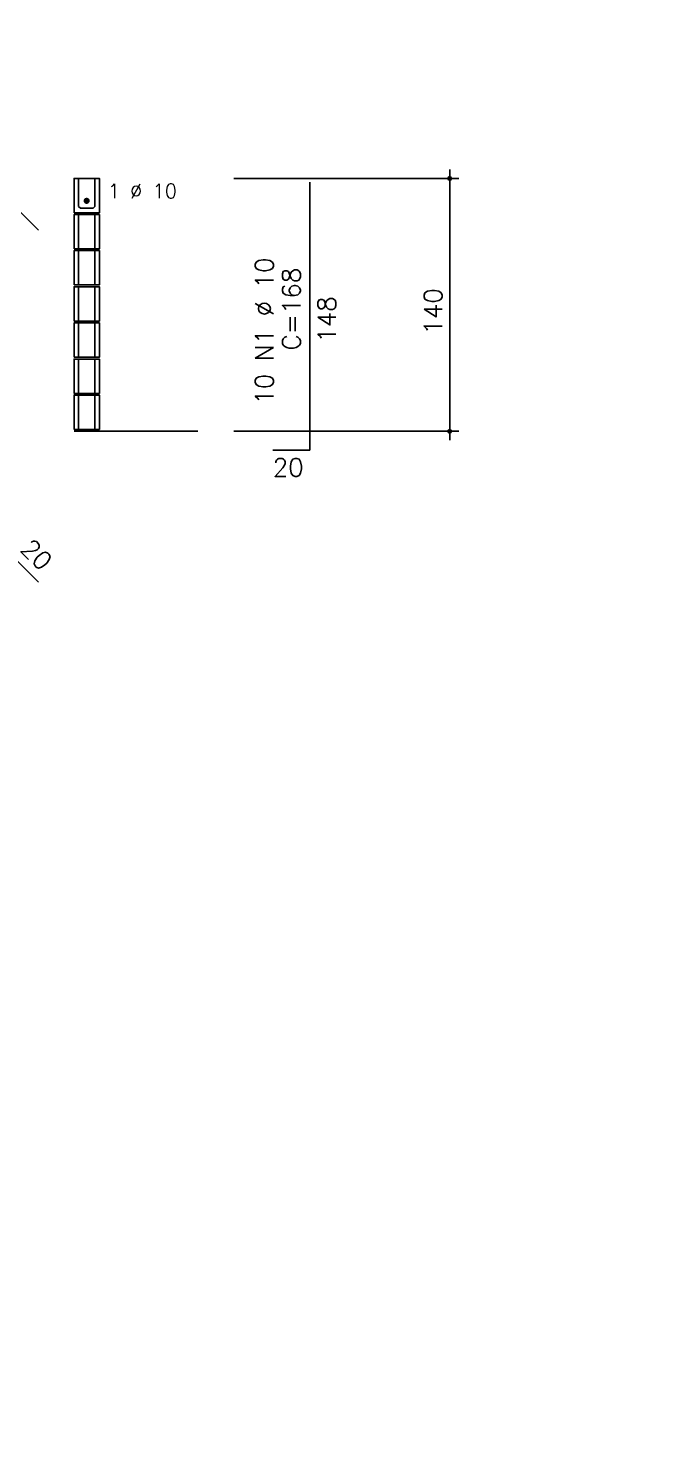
# Model space of a CAD drawing. Extents: x -1.9 to 86, y -1.5 to 61.
# Drawn here: x 31.03 to 37.92, y 14.08 to 29.71 of the extents above; entities that cross this region are included whole.
import ezdxf

# ---------------------------------------------------------------- set-up
doc = ezdxf.new("R2010")
doc.units = 0
doc.header["$MEASUREMENT"] = 0
for name, color, linetype in [('PENA_02', 2, 'CONTINUOUS'), ('PENA_03', 3, 'CONTINUOUS'), ('PENA_05', 5, 'CONTINUOUS')]:
    doc.layers.add(name, color=color, linetype=linetype)
doc.styles.get("Standard").update_dxf_attribs({"font": 'ROMANS.SHX'})

msp = doc.modelspace()

# ---------------------------------------------------------------- linework, layer by layer
at = {"layer": 'PENA_02', "linetype": 'Continuous'}
for centre, radius in [((35.702, 28.045), 0.02), ((35.702, 28.045), 0.01), ((35.702, 25.245), 0.02), ((35.702, 25.245), 0.01)]:
    msp.add_circle(centre, radius, dxfattribs=at)
at = {"layer": 'PENA_03', "linetype": 'Continuous'}
for p, q in [((35.702, 25.145), (35.702, 28.145)), ((33.312, 28.045), (35.802, 28.045)), ((31.592, 27.265), (31.592, 27.645)), ((31.772, 27.265), (31.772, 27.645)), ((31.592, 26.865), (31.592, 27.245)), ((31.772, 26.865), (31.772, 27.245)), ((31.592, 26.465), (31.592, 26.845)), ((31.772, 26.465), (31.772, 26.845)), ((31.592, 26.065), (31.592, 26.445)), ((31.772, 26.065), (31.772, 26.445)), ((31.592, 25.665), (31.592, 26.045)), ((31.772, 25.665), (31.772, 26.045)), ((31.592, 25.265), (31.592, 25.645)), ((31.772, 25.265), (31.772, 25.645)), ((31.542, 25.245), (32.912, 25.245)), ((33.312, 25.245), (35.802, 25.245))]:
    msp.add_line(p, q, dxfattribs=at)
for points in [[(31.542, 27.665), (31.822, 27.665), (31.822, 28.045), (31.542, 28.045), (31.542, 27.665)], [(31.772, 28.045), (31.772, 27.735), (31.752, 27.715), (31.612, 27.715), (31.592, 27.735), (31.592, 28.045)], [(31.706, 27.796), (31.704, 27.807), (31.698, 27.815), (31.689, 27.82), (31.678, 27.821), (31.669, 27.818), (31.661, 27.811), (31.657, 27.802), (31.657, 27.791), (31.661, 27.782), (31.669, 27.775), (31.678, 27.772), (31.689, 27.773), (31.698, 27.778), (31.704, 27.786), (31.706, 27.796)], [(31.542, 27.265), (31.822, 27.265), (31.822, 27.645), (31.542, 27.645), (31.542, 27.265)], [(31.542, 26.865), (31.822, 26.865), (31.822, 27.245), (31.542, 27.245), (31.542, 26.865)], [(31.542, 26.465), (31.822, 26.465), (31.822, 26.845), (31.542, 26.845), (31.542, 26.465)], [(31.542, 26.065), (31.822, 26.065), (31.822, 26.445), (31.542, 26.445), (31.542, 26.065)], [(31.542, 25.665), (31.822, 25.665), (31.822, 26.045), (31.542, 26.045), (31.542, 25.665)], [(31.542, 25.265), (31.822, 25.265), (31.822, 25.645), (31.542, 25.645), (31.542, 25.265)]]:
    msp.add_lwpolyline(points, dxfattribs=at)
msp.add_circle((31.681, 27.796), 0.025, dxfattribs=at)
for points in [[(31.706, 27.796), (31.685, 27.821), (31.669, 27.818)], [(31.706, 27.796), (31.678, 27.821), (31.669, 27.818)], [(31.706, 27.796), (31.689, 27.82), (31.678, 27.821)], [(31.706, 27.796), (31.7, 27.813), (31.685, 27.821)], [(31.706, 27.796), (31.698, 27.815), (31.689, 27.82)], [(31.706, 27.796), (31.661, 27.811), (31.657, 27.802)], [(31.706, 27.796), (31.657, 27.802), (31.657, 27.791)], [(31.706, 27.796), (31.657, 27.791), (31.661, 27.782)], [(31.706, 27.796), (31.669, 27.818), (31.658, 27.805)], [(31.706, 27.796), (31.658, 27.805), (31.658, 27.788)], [(31.706, 27.796), (31.658, 27.788), (31.669, 27.775)], [(31.706, 27.796), (31.669, 27.818), (31.661, 27.811)], [(31.706, 27.796), (31.661, 27.782), (31.669, 27.775)], [(31.706, 27.796), (31.669, 27.775), (31.685, 27.772)], [(31.706, 27.796), (31.669, 27.775), (31.678, 27.772)], [(31.706, 27.796), (31.678, 27.772), (31.689, 27.773)], [(31.706, 27.796), (31.685, 27.772), (31.7, 27.78)], [(31.706, 27.796), (31.689, 27.773), (31.698, 27.778)], [(31.706, 27.796), (31.704, 27.807), (31.698, 27.815)], [(31.706, 27.796), (31.698, 27.778), (31.704, 27.786)], [(31.706, 27.796), (31.7, 27.78), (31.706, 27.796)], [(31.706, 27.796), (31.704, 27.786), (31.706, 27.796)]]:
    msp.add_solid(points, dxfattribs=at)
at = {"layer": 'PENA_05', "linetype": 'Continuous'}
for p, q in [((34.152, 25.035), (34.152, 28.005)), ((30.863, 27.755), (31.146, 27.473)), ((33.742, 25.035), (34.152, 25.035)), ((30.863, 23.859), (31.146, 23.576))]:
    msp.add_line(p, q, dxfattribs=at)

# ---------------------------------------------------------------- texts
at = {"layer": 'PENA_03', "linetype": 'Continuous'}
for s, height, p in [('1 %%c 10', 0.16, (31.914, 27.825)), ('20', 0.2, (33.742, 24.745))]:
    msp.add_text(s, height=height, dxfattribs=at).set_placement(p)
for s, rotation, p in [('10 N1 %%c 10', 90, (33.749, 25.54)), ('C=168', 90, (34.049, 26.14)), ('140', 90, (35.618, 26.315)), ('148', 90, (34.442, 26.225)), ('20', 315, (30.934, 23.93))]:
    msp.add_text(s, height=0.2, rotation=rotation, dxfattribs=at).set_placement(p)

doc.saveas('drawing.dxf')
